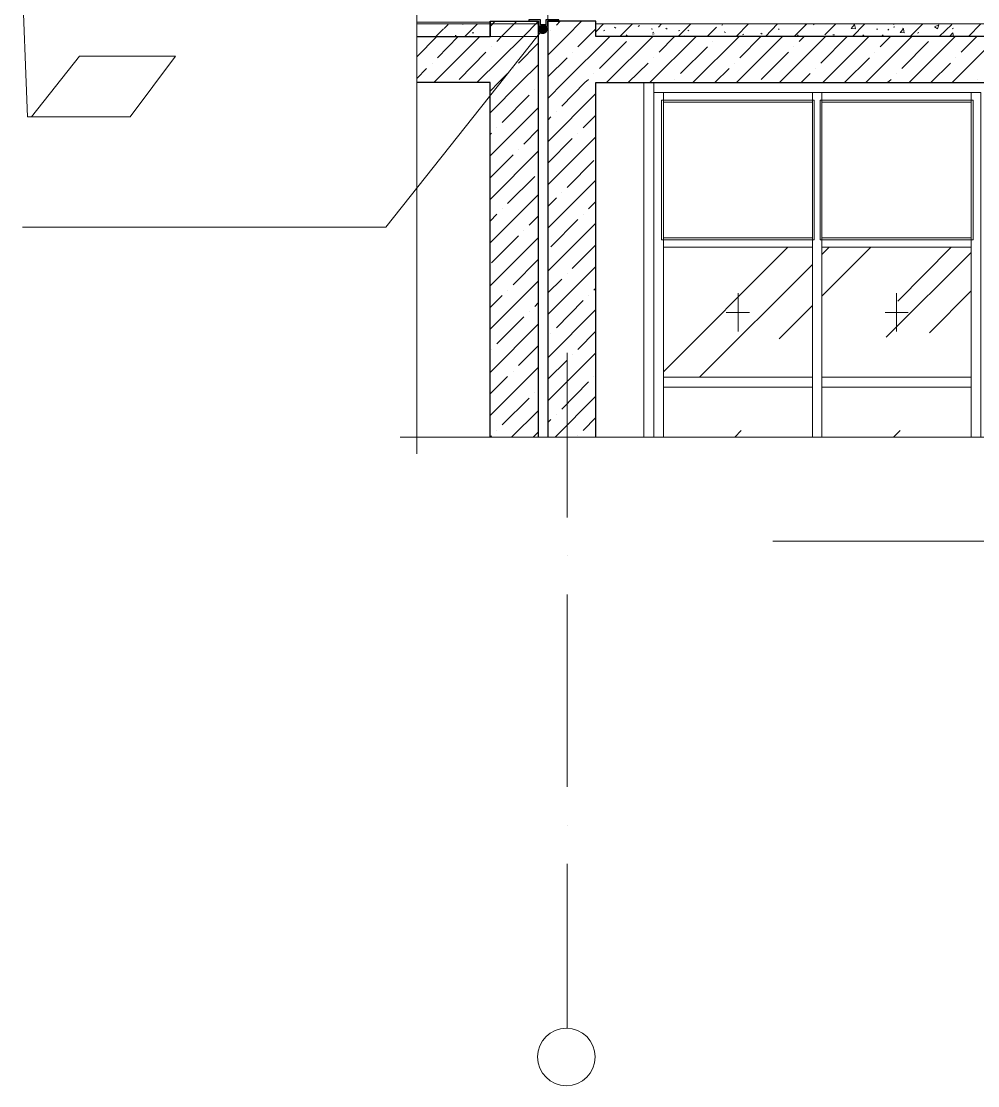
# Model space of a CAD drawing. Header units: millimetres. Extents: x -356862 to 418287, y 0 to 839748.
# Drawn here: x 370023 to 375108, y 780461 to 786116 of the extents above; entities that cross this region are included whole.
import ezdxf

# ---------------------------------------------------------------- set-up
doc = ezdxf.new("R2010")
doc.units = ezdxf.units.MM
doc.layers.add('PDF _Геометрия', color=7, linetype='Continuous', true_color=0xbababa)
doc.layers.add('PDF _Сплошная заливка', color=7, linetype='Continuous', true_color=0xf50000)

msp = doc.modelspace()

# ---------------------------------------------------------------- linework, layer by layer
at = {"layer": 'PDF _Геометрия', "color": 7, "lineweight": 5}
for points in [[(372125.4824, 790875.7542), (372125.4824, 790786.9913), (372125.4824, 787420.4965), (371976.101, 787383.6924), (372272.6989, 787310.0841), (372125.4824, 787273.28), (372125.4824, 783906.7852), (372125.4824, 783818.0223)], [(372822.5959, 788572.2491), (372822.5959, 786117.1975), (372822.5959, 786034.9295)], [(372770.6371, 786034.9295), (372517.3381, 786034.9295), (372517.3381, 786117.1975)], [(372125.4824, 786110.7027), (372515.1732, 786110.7027)], [(372125.4824, 786102.0429), (372515.1732, 786102.0429)], [(372517.3381, 786102.0429), (372770.6371, 786102.0429)], [(377988.1629, 786102.0429), (373078.0598, 786102.0429)], [(374621.668, 784954.6202), (375082.802, 784954.6202), (375082.802, 785697.1975), (374621.668, 785697.1975)], [(381772.4928, 783906.7852), (381683.7299, 783906.7852), (376979.2969, 783906.7852), (376942.4928, 784054.0017), (376866.7196, 783759.5687), (376829.9154, 783906.7852), (372125.4824, 783906.7852), (372036.7196, 783906.7852)]]:
    msp.add_lwpolyline(points, dxfattribs=at)
at = {"layer": 'PDF _Геометрия', "color": 1, "lineweight": 20}
msp.add_lwpolyline([(370023.3175, 786398.6408), (370025.4824, 786385.6511), (370055.7917, 785608.4346), (370311.2556, 785608.4346), (370547.235, 785608.4346)], dxfattribs=at)
at = {"layer": 'PDF _Геометрия', "color": 7, "lineweight": 30}
for points in [[(372125.4824, 786034.9295), (372515.1732, 786034.9295), (372515.1732, 786117.1975), (372770.6371, 786117.1975), (372770.6371, 786034.9295), (372770.6371, 785790.2903), (372770.6371, 783906.7852)], [(373078.0598, 783906.7852), (373078.0598, 785790.2903), (377323.5237, 785790.2903), (377323.5237, 785194.9295), (377834.4515, 785194.9295), (377834.4515, 785790.2903), (377834.4515, 786034.9295), (373078.0598, 786034.9295), (373078.0598, 786117.1975), (372822.5959, 786117.1975), (372822.5959, 786034.9295), (372822.5959, 785790.2903), (372822.5959, 783906.7852)], [(372515.1732, 783906.7852), (372515.1732, 785790.2903), (372125.4824, 785790.2903)]]:
    msp.add_lwpolyline(points, dxfattribs=at)
at = {"layer": 'PDF _Геометрия', "lineweight": 5}
for points in [[(372515.1732, 786089.0532), (372543.3175, 786117.1975)], [(372551.9773, 786008.9501), (372575.7917, 786034.9295), (372658.0598, 786117.1975)], [(372822.5959, 785935.3419), (372922.1835, 786034.9295), (373002.2866, 786117.1975)], [(372868.0598, 786095.548), (372887.5443, 786117.1975)], [(372227.235, 786034.9295), (372268.369, 786076.0635)], [(372270.534, 786078.2285), (372292.1835, 786099.8779)], [(372370.1216, 786102.0429), (372370.1216, 786099.8779)], [(372380.9464, 786034.9295), (372448.0598, 786102.0429)], [(372411.2556, 786102.0429), (372411.2556, 786102.0429)], [(372445.8948, 785790.2903), (372692.6989, 786034.9295), (372770.6371, 786115.0326)], [(372837.7505, 786067.4037), (372837.7505, 786067.4037)], [(372982.802, 785980.8058), (373036.9257, 786034.9295), (373078.0598, 786076.0635)], [(373078.0598, 786060.9089), (373119.1938, 786102.0429)], [(373119.1938, 786065.2388), (373125.6886, 786069.5687)], [(373177.6474, 786084.7233), (373184.1422, 786080.3934)], [(373205.7917, 786034.9295), (373272.9051, 786102.0429)], [(373303.2144, 786089.0532), (373309.7093, 786093.3831)], [(373372.4928, 786076.0635), (373378.9876, 786073.8986)], [(373411.4618, 786084.7233), (373426.6165, 786102.0429)], [(373450.4309, 786080.3934), (373456.9257, 786073.8986)], [(373515.3794, 786034.9295), (373582.4928, 786102.0429)], [(373517.5443, 786065.2388), (373524.0391, 786067.4037)], [(373567.3381, 786069.5687), (373571.668, 786065.2388)], [(373669.0907, 786034.9295), (373718.8845, 786084.7233)], [(373747.0288, 786095.548), (373753.5237, 786097.713)], [(373760.0185, 786060.9089), (373766.5134, 786056.579)], [(373822.802, 786034.9295), (373889.9154, 786102.0429)], [(373978.6783, 786034.9295), (374043.6268, 786102.0429)], [(374047.9567, 786071.7336), (374052.2866, 786076.0635)], [(374132.3897, 786034.9295), (374199.5031, 786102.0429)], [(374182.1835, 786102.0429), (374195.1732, 786099.8779), (374195.1732, 786102.0429)], [(374234.1422, 786097.713), (374238.4721, 786102.0429)], [(374294.7608, 786043.5893), (374353.2144, 786102.0429)], [(374457.1319, 786076.0635), (374435.4824, 786078.2285), (374452.802, 786099.8779), (374457.1319, 786078.2285)], [(374441.9773, 786034.9295), (374506.9257, 786102.0429)], [(374569.7093, 786073.8986), (374576.2041, 786073.8986)], [(374630.3278, 786069.5687), (374634.6577, 786073.8986)], [(374660.6371, 786099.8779), (374662.802, 786102.0429)], [(374660.6371, 786084.7233), (374667.1319, 786086.8882)], [(374708.266, 786080.3934), (374714.7608, 786076.0635)], [(374749.4, 786034.9295), (374816.5134, 786102.0429)], [(374903.1113, 786034.9295), (374970.2247, 786099.8779)], [(374972.3897, 786076.0635), (374978.8845, 786080.3934)], [(375058.9876, 786034.9295), (375123.9361, 786102.0429)], [(372125.4824, 785926.6821), (372231.5649, 786034.9295)], [(372216.4103, 785790.2903), (372461.0495, 786034.9295)], [(372235.8948, 785922.3522), (372346.3072, 786034.9295)], [(372322.4928, 786034.9295), (372322.4928, 786034.9295)], [(372328.9876, 786041.4243), (372335.4824, 786041.4243)], [(372406.9257, 786034.9295), (372409.0907, 786037.0944)], [(372419.9154, 786054.414), (372428.5752, 786054.414)], [(372822.5959, 785705.8573), (372904.8639, 785790.2903), (373151.668, 786034.9295)], [(373097.5443, 785866.0635), (373240.4309, 786008.9501)], [(373134.3484, 785790.2903), (373381.1526, 786034.9295)], [(373229.6062, 786034.9295), (373231.7711, 786037.0944)], [(373231.7711, 786034.9295), (373231.7711, 786034.9295)], [(373238.266, 786043.5893), (373244.7608, 786039.2594)], [(373255.5855, 786037.0944), (373257.7505, 786034.9295)], [(373288.0598, 786037.0944), (373296.7196, 786037.0944)], [(373363.833, 785790.2903), (373610.6371, 786034.9295)], [(373378.9876, 786054.414), (373385.4824, 786058.7439)], [(373378.9876, 786047.9192), (373387.6474, 786050.0841)], [(373413.6268, 785952.6614), (373495.8948, 786034.9295)], [(373541.3587, 786034.9295), (373550.0185, 786039.2594), (373550.0185, 786034.9295)], [(373593.3175, 785790.2903), (373840.1216, 786034.9295)], [(373699.4, 786008.9501), (373699.4, 786008.9501)], [(373824.967, 785790.2903), (374069.6062, 786034.9295)], [(373842.2866, 785922.3522), (373954.8639, 786034.9295)], [(373857.4412, 786043.5893), (373863.9361, 786047.9192)], [(373954.8639, 786052.2491), (373961.3587, 786047.9192)], [(374054.4515, 785790.2903), (374299.0907, 786034.9295)], [(374149.7093, 786043.5893), (374154.0391, 786039.2594)], [(374158.369, 786008.9501), (374184.3484, 786034.9295)], [(374273.1113, 785894.2078), (374413.833, 786034.9295)], [(374283.9361, 785790.2903), (374528.5752, 786034.9295)], [(374338.0598, 786043.5893), (374346.7196, 786043.5893)], [(374342.3897, 786034.9295), (374344.5546, 786034.9295)], [(374496.101, 786043.5893), (374502.5959, 786039.2594)], [(374513.4206, 785790.2903), (374758.0598, 786034.9295)], [(374589.1938, 785980.8058), (374643.3175, 786034.9295)], [(374595.6886, 786034.9295), (374604.3484, 786043.5893)], [(374703.9361, 785866.0635), (374846.8227, 786008.9501)], [(374742.9051, 785790.2903), (374987.5443, 786034.9295)], [(374788.369, 786052.2491), (374794.8639, 786056.579)], [(374957.235, 786034.9295), (374974.5546, 786054.414), (374978.8845, 786034.9295)], [(374972.3897, 785790.2903), (375217.0288, 786034.9295)], [(375009.1938, 786037.0944), (375011.3587, 786034.9295)], [(375020.0185, 785952.6614), (375102.2866, 786034.9295)], [(372350.6371, 785807.6099), (372493.5237, 785952.6614)], [(372523.833, 785980.8058), (372523.833, 785980.8058)], [(372666.7196, 785894.2078), (372770.6371, 786000.2903)], [(372952.4928, 785952.6614), (372952.4928, 785952.6614)], [(373528.369, 785837.9192), (373671.2556, 785980.8058)], [(373957.0288, 785807.6099), (374102.0804, 785952.6614)], [(374130.2247, 785980.8058), (374130.2247, 785980.8058)], [(374561.0495, 785952.6614), (374561.0495, 785952.6614)], [(372207.7505, 785894.2078), (372207.7505, 785894.2078)], [(372822.5959, 785820.5996), (372924.3484, 785922.3522)], [(373249.0907, 785790.2903), (373355.1732, 785894.2078)], [(373383.3175, 785922.3522), (373383.3175, 785922.3522)], [(373814.1422, 785894.2078), (373814.1422, 785894.2078)], [(374398.6783, 785790.2903), (374532.9051, 785922.3522)], [(374857.6474, 785790.2903), (374963.7299, 785894.2078)], [(374991.8742, 785922.3522), (374991.8742, 785922.3522)], [(372125.4824, 785811.9398), (372177.4412, 785866.0635)], [(372515.1732, 785630.0841), (372675.3794, 785790.2903), (372770.6371, 785885.548)], [(372515.1732, 785744.8264), (372560.6371, 785790.2903), (372608.266, 785837.9192)], [(372638.5752, 785866.0635), (372638.5752, 785866.0635)], [(373067.235, 785837.9192), (373067.235, 785837.9192)], [(373710.2247, 785790.2903), (373785.9979, 785866.0635)], [(374169.1938, 785790.2903), (374216.8227, 785837.9192)], [(374244.967, 785866.0635), (374244.967, 785866.0635)], [(374675.7917, 785837.9192), (374675.7917, 785837.9192)], [(372896.2041, 785664.7233), (373019.6062, 785790.2903), (373039.0907, 785807.6099)], [(373498.0598, 785807.6099), (373498.0598, 785807.6099)], [(374628.1629, 785790.2903), (374647.6474, 785807.6099)], [(375106.6165, 785807.6099), (375106.6165, 785807.6099)], [(372580.1216, 785578.1254), (372723.0082, 785723.1769)], [(372753.3175, 785751.3212), (372753.3175, 785751.3212)], [(372822.5959, 785476.3728), (373078.0598, 785731.8367)], [(372515.1732, 785400.5996), (372770.6371, 785656.0635)], [(372822.5959, 785591.1151), (372837.7505, 785608.4346)], [(372868.0598, 785636.579), (372868.0598, 785636.579)], [(373010.9464, 785549.981), (373078.0598, 785617.0944)], [(372515.1732, 785515.3419), (372523.833, 785521.8367)], [(372551.9773, 785549.981), (372551.9773, 785549.981)], [(372694.8639, 785463.3831), (372770.6371, 785541.3212)], [(372822.5959, 785246.8882), (373078.0598, 785502.3522)], [(372822.5959, 785361.6305), (372952.4928, 785493.6924)], [(372982.802, 785521.8367), (372982.802, 785521.8367)], [(372515.1732, 785168.9501), (372770.6371, 785426.579)], [(372515.1732, 785283.6924), (372638.5752, 785407.0944)], [(372666.7196, 785435.2388), (372666.7196, 785435.2388)], [(372924.3484, 785233.8986), (373067.235, 785376.7852)], [(372608.266, 785147.3006), (372753.3175, 785292.3522)], [(372822.5959, 785017.4037), (373078.0598, 785272.8676)], [(372515.1732, 784939.4656), (372770.6371, 785194.9295)], [(372822.5959, 785132.146), (372868.0598, 785177.6099)], [(372896.2041, 785205.7542), (372896.2041, 785205.7542)], [(373039.0907, 785119.1563), (373078.0598, 785158.1254)], [(372580.1216, 785119.1563), (372580.1216, 785119.1563)], [(372515.1732, 785054.2078), (372551.9773, 785091.012)], [(372723.0082, 785032.5584), (372770.6371, 785080.1872)], [(372822.5959, 784787.9192), (373078.0598, 785043.3831)], [(372837.7505, 784917.8161), (372982.802, 785062.8676)], [(373010.9464, 785091.012), (373010.9464, 785091.012)], [(372694.8639, 785004.414), (372694.8639, 785004.414)], [(372515.1732, 784709.981), (372770.6371, 784965.445)], [(372523.833, 784833.3831), (372666.7196, 784976.2697)], [(372952.4928, 784803.0738), (373078.0598, 784928.6408)], [(372638.5752, 784716.4759), (372770.6371, 784850.7027)], [(372822.5959, 784558.4346), (373078.0598, 784813.8986)], [(372924.3484, 784774.9295), (372924.3484, 784774.9295)], [(372515.1732, 784480.4965), (372770.6371, 784735.9604)], [(372822.5959, 784673.1769), (372896.2041, 784746.7852)], [(372515.1732, 784595.2388), (372580.1216, 784660.1872)], [(372608.266, 784688.3315), (372608.266, 784688.3315)], [(373039.0907, 784660.1872), (373039.0907, 784660.1872)], [(373067.235, 784688.3315), (373078.0598, 784699.1563)], [(372753.3175, 784601.7336), (372770.6371, 784621.2181)], [(372868.0598, 784486.9913), (373010.9464, 784632.0429)], [(372551.9773, 784402.5584), (372694.8639, 784545.445)], [(372723.0082, 784573.5893), (372723.0082, 784573.5893)], [(372822.5959, 784328.9501), (373078.0598, 784584.414)], [(372515.1732, 784251.012), (372770.6371, 784506.4759)], [(372837.7505, 784458.847), (372837.7505, 784458.847)], [(372982.802, 784372.2491), (373078.0598, 784469.6718)], [(372523.833, 784372.2491), (372523.833, 784372.2491)], [(372666.7196, 784287.8161), (372770.6371, 784391.7336)], [(372822.5959, 784099.4656), (373078.0598, 784354.9295)], [(372822.5959, 784214.2078), (372924.3484, 784315.9604)], [(372952.4928, 784344.1047), (372952.4928, 784344.1047)], [(372515.1732, 784021.5274), (372770.6371, 784276.9913)], [(372638.5752, 784257.5068), (372638.5752, 784257.5068)], [(372515.1732, 784136.2697), (372608.266, 784229.3625)], [(372896.2041, 784056.1666), (373039.0907, 784201.2181)], [(373067.235, 784229.3625), (373067.235, 784229.3625)], [(372753.3175, 784142.7645), (372753.3175, 784142.7645)], [(372580.1216, 783971.7336), (372723.0082, 784114.6202)], [(372861.5649, 783906.7852), (373078.0598, 784125.445)], [(372629.9154, 783906.7852), (372770.6371, 784047.5068)], [(372868.0598, 784028.0223), (372868.0598, 784028.0223)], [(372822.5959, 783984.7233), (372837.7505, 783999.8779)], [(373010.9464, 783941.4243), (373078.0598, 784010.7027)], [(372515.1732, 783906.7852), (372523.833, 783913.28)], [(372551.9773, 783941.4243), (372551.9773, 783941.4243)], [(372744.6577, 783906.7852), (372770.6371, 783932.7645)], [(372982.802, 783913.28), (372982.802, 783913.28)]]:
    msp.add_lwpolyline(points, dxfattribs=at)
at = {"layer": 'PDF _Геометрия', "color": 160, "lineweight": 30, "true_color": 0x003fff}
msp.add_lwpolyline([(372800.9464, 786091.2181), (372822.5959, 786091.2181), (372822.5959, 786117.1975), (372881.0495, 786117.1975), (372881.0495, 786123.6924), (372811.7711, 786123.6924), (372811.7711, 786097.713), (372800.9464, 786097.713), (372783.6268, 786097.713), (372783.6268, 786123.6924), (372720.8433, 786123.6924), (372720.8433, 786117.1975), (372772.802, 786117.1975), (372772.802, 786091.2181)], close=True, dxfattribs=at)
at = {"layer": 'PDF _Геометрия', "lineweight": 5}
for points in [[(374712.5959, 786076.0635), (374716.9257, 786054.414), (374695.2763, 786056.579)], [(374900.9464, 786097.713), (374894.4515, 786076.0635), (374877.1319, 786086.8882)]]:
    msp.add_lwpolyline(points, close=True, dxfattribs=at)
at = {"layer": 'PDF _Геометрия', "color": 251, "lineweight": 20, "true_color": 0x545454}
for points in [[(372779.2969, 786052.2491), (372764.1422, 786032.7645), (371960.9464, 785021.7336), (371865.6886, 785021.7336), (370029.8123, 785021.7336)], [(380042.6989, 785857.4037), (380042.6989, 785831.4243), (380042.6989, 783354.7233), (379839.1938, 783354.7233), (374017.6474, 783354.7233)]]:
    msp.add_lwpolyline(points, dxfattribs=at)
at = {"layer": 'PDF _Геометрия', "color": 1, "lineweight": 20}
msp.add_lwpolyline([(370077.4412, 785608.4346), (370601.3587, 785608.4346), (370843.833, 785931.012), (370332.9051, 785931.012)], close=True, dxfattribs=at)
at = {"layer": 'PDF _Геометрия', "color": 7, "lineweight": 9}
for points in [[(373333.5237, 785790.2903), (373333.5237, 783906.7852)], [(373385.4824, 785790.2903), (373385.4824, 785738.3315)], [(373437.4412, 785686.3728), (373437.4412, 785738.3315), (374229.8123, 785738.3315), (374229.8123, 785686.3728)], [(374279.6062, 785686.3728), (374279.6062, 785738.3315), (375071.9773, 785738.3315), (375071.9773, 785686.3728)], [(374238.4721, 784954.6202), (374238.4721, 785697.1975), (373426.6165, 785697.1975), (373426.6165, 784954.6202)], [(373437.4412, 784915.6511), (373437.4412, 784965.445), (374229.8123, 784965.445), (374229.8123, 784915.6511)], [(374279.6062, 784915.6511), (374279.6062, 784965.445), (375071.9773, 784965.445), (375071.9773, 784915.6511)], [(373437.4412, 784173.0738), (373437.4412, 784225.0326), (374229.8123, 784225.0326), (374229.8123, 784173.0738)], [(374279.6062, 784173.0738), (374279.6062, 784225.0326), (375071.9773, 784225.0326), (375071.9773, 784173.0738)]]:
    msp.add_lwpolyline(points, close=True, dxfattribs=at)
for points in [[(373385.4824, 783906.7852), (373385.4824, 784199.0532), (373385.4824, 784939.4656), (373385.4824, 785738.3315), (373437.4412, 785738.3315), (373437.4412, 784939.4656), (373437.4412, 784199.0532), (373437.4412, 783906.7852)], [(374229.8123, 783906.7852), (374229.8123, 784199.0532), (374229.8123, 784939.4656), (374229.8123, 785738.3315), (374279.6062, 785738.3315), (374279.6062, 784939.4656), (374279.6062, 784199.0532), (374279.6062, 783906.7852)], [(375082.802, 785697.1975), (374270.9464, 785697.1975), (374270.9464, 784954.6202), (375082.802, 784954.6202)], [(372924.3484, 783480.2903), (372924.3484, 784354.9295)], [(372924.3484, 783276.7852), (372924.3484, 783276.7852)], [(372924.3484, 782049.2594), (372924.3484, 783071.1151)], [(372924.3484, 781843.5893), (372924.3484, 781843.5893)], [(372924.3484, 780765.445), (372924.3484, 781640.0841)]]:
    msp.add_lwpolyline(points, dxfattribs=at)
at = {"layer": 'PDF _Геометрия', "color": 252, "lineweight": 5, "true_color": 0x989898}
for points in [[(374621.668, 785738.3315), (375071.9773, 785738.3315), (375071.9773, 785686.3728), (374621.668, 785686.3728)], [(375071.9773, 783906.7852), (375071.9773, 784199.0532), (375071.9773, 784939.4656), (375071.9773, 785738.3315), (375123.9361, 785738.3315), (375123.9361, 784939.4656), (375123.9361, 784199.0532), (375123.9361, 783906.7852)], [(374621.668, 784965.445), (375071.9773, 784965.445), (375071.9773, 784915.6511), (374621.668, 784915.6511)], [(374621.668, 784225.0326), (375071.9773, 784225.0326), (375071.9773, 784173.0738), (374621.668, 784173.0738)]]:
    msp.add_lwpolyline(points, dxfattribs=at)
at = {"layer": 'PDF _Геометрия', "color": 254, "lineweight": 5, "true_color": 0xdcdcdc}
for points in [[(373437.4412, 784253.1769), (374097.7505, 784915.6511)], [(374279.6062, 784876.6821), (374318.5752, 784915.6511)], [(374279.6062, 784655.8573), (374539.4, 784915.6511)], [(374621.668, 784437.1975), (375071.9773, 784887.5068)], [(374682.2866, 784629.8779), (374965.8948, 784915.6511)], [(373627.9567, 784225.0326), (374229.8123, 784824.7233)], [(373833.6268, 784671.012), (373833.6268, 784467.5068)], [(374851.1526, 784461.012), (375071.9773, 784684.0017)], [(374052.2866, 784428.5377), (374229.8123, 784606.0635)], [(373894.2453, 784569.2594), (373770.8433, 784569.2594)], [(374615.1732, 784569.2594), (374738.5752, 784569.2594), (374621.668, 784569.2594)], [(373816.3072, 783906.7852), (373850.9464, 783941.4243)], [(374660.6371, 783906.7852), (374695.2763, 783941.4243)]]:
    msp.add_lwpolyline(points, dxfattribs=at)
msp.add_lwpolyline([(374675.7917, 784467.5068), (374675.7917, 784671.012)], close=True, dxfattribs=at)
at = {"layer": 'PDF _Геометрия', "color": 7, "lineweight": 20}
msp.add_circle((372920.9727, 780614.0505), 152.6288, dxfattribs=at)
at = {"layer": 'PDF _Сплошная заливка', "color": 251, "true_color": 0x545454, "transparency": 33554559}
for points in [[(372777.1319, 786089.0532), (372770.6371, 786076.0635), (372796.6165, 786073.8986)], [(372770.6371, 786076.0635), (372796.6165, 786073.8986), (372772.802, 786063.0738)], [(372796.6165, 786073.8986), (372772.802, 786063.0738), (372779.2969, 786052.2491)], [(372796.6165, 786073.8986), (372785.7917, 786097.713), (372777.1319, 786089.0532)], [(372779.2969, 786052.2491), (372792.2866, 786047.9192), (372796.6165, 786073.8986)], [(372800.9464, 786097.713), (372796.6165, 786073.8986), (372785.7917, 786097.713)], [(372792.2866, 786047.9192), (372796.6165, 786073.8986), (372805.2763, 786050.0841)], [(372811.7711, 786093.3831), (372800.9464, 786097.713), (372796.6165, 786073.8986)], [(372796.6165, 786073.8986), (372820.4309, 786082.5584), (372811.7711, 786093.3831)], [(372820.4309, 786069.5687), (372796.6165, 786073.8986), (372820.4309, 786082.5584)], [(372796.6165, 786073.8986), (372805.2763, 786050.0841), (372816.101, 786056.579)], [(372816.101, 786056.579), (372820.4309, 786069.5687), (372796.6165, 786073.8986)]]:
    msp.add_solid(points, dxfattribs=at)

doc.saveas('drawing.dxf')
